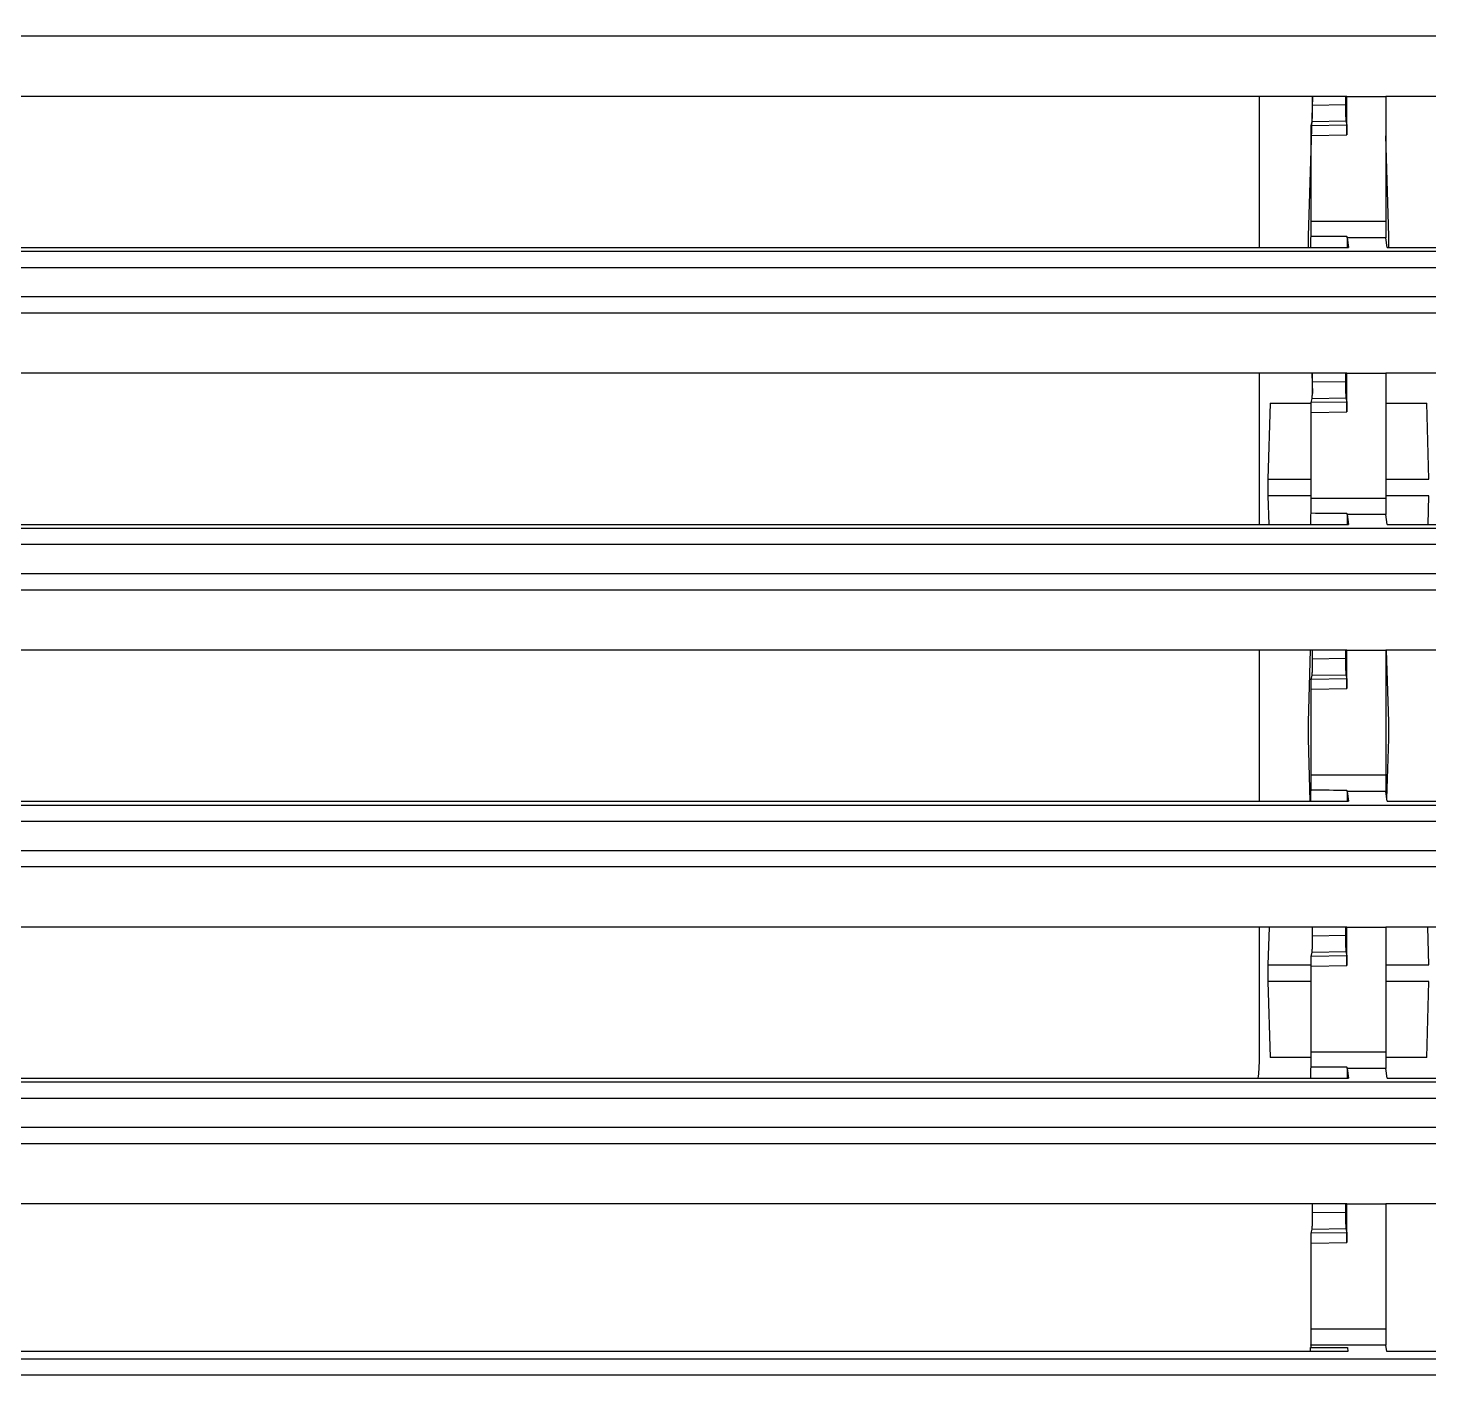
# Model space of a CAD drawing. Header units: millimetres. Extents: x -56261 to 196039, y 9480 to 100001.
# Drawn here: x 33400.72 to 33430.27, y 95736.89 to 95765.54 of the extents above; entities that cross this region are included whole.
import ezdxf

# ---------------------------------------------------------------- set-up
doc = ezdxf.new("R2010")
doc.units = ezdxf.units.MM
doc.set_wipeout_variables(frame=1)
doc.layers.add('SS-AIRCON', color=5, linetype='Continuous')
doc.layers.add('SS-TEXT', color=7, linetype='Continuous')

# ---------------------------------------------------------------- blocks, each defined once
blk = doc.blocks.new('I48T')
at = {"layer": 'SS-AIRCON', "color": 0, "linetype": 'Continuous'}
for p, q in [((599.9006, -0.68208), (-599.9007, -0.68208)), ((578.5326, -1.18017), (-578.5326, -1.18017)), ((296.1156, -1.40267), (379.5155, -1.40267)), ((379.5155, -1.40267), (379.5429, -1.59899)), ((379.5429, -1.59899), (381.857, -1.59899)), ((380.7336, -1.53206), (380.7156, -1.40267)), ((380.7156, -1.40267), (464.1155, -1.40267)), ((381.8661, -1.53379), (380.7336, -1.53206)), ((381.857, -1.59899), (381.8661, -1.53379)), ((379.5485, -2.0976), (381.8515, -2.0976)), ((379.5485, -5.96102), (379.5485, -2.0976)), ((381.8515, -2.0976), (381.8515, -4.7562)), ((381.8515, -4.7562), (380.7486, -4.77548)), ((380.7486, -4.77548), (380.7486, -5.96102)), ((380.752, -5.07505), (381.848, -5.0559)), ((380.782, -5.20296), (380.752, -5.07505)), ((381.8178, -5.1858), (380.782, -5.20296)), ((381.848, -5.0559), (381.8178, -5.1858)), ((296.1486, -5.96102), (379.5485, -5.96102)), ((380.7486, -5.96102), (379.5485, -5.96102)), ((380.7486, -5.96102), (464.1485, -5.96102)), ((380.7878, -5.7021), (381.812, -5.68513)), ((380.7878, -5.96102), (380.7878, -5.7021)), ((381.812, -5.68513), (381.812, -5.96102)), ((580.0736, -7.82954), (-580.0737, -7.82954)), ((-599.9007, -8.31793), (599.9006, -8.31793)), ((599.9006, -9.23208), (-599.9007, -9.23208)), ((578.5326, -9.73017), (-578.5326, -9.73017)), ((379.5008, -9.84772), (296.1009, -9.84772)), ((379.5008, -9.84772), (379.5429, -10.14899)), ((464.1008, -9.84772), (380.7009, -9.84772)), ((380.743, -10.14899), (380.7009, -9.84772)), ((379.5429, -10.14899), (380.743, -10.14899)), ((383.45, -10.3722), (383.45, -14.51102)), ((378.2837, -10.4882), (378.213, -12.82646)), ((378.2837, -10.4882), (379.5483, -10.4882)), ((379.5485, -10.6476), (381.8515, -10.6476)), ((379.5485, -14.51102), (379.5485, -10.6476)), ((381.8515, -10.6476), (381.8515, -13.3062)), ((381.8516, -10.4882), (383.1162, -10.4882)), ((383.1869, -12.82646), (383.1162, -10.4882)), ((378.213, -12.82646), (379.5485, -12.82646)), ((381.8515, -12.82646), (383.1869, -12.82646)), ((378.213, -13.34608), (378.2483, -14.51102)), ((379.5485, -13.34608), (378.213, -13.34608)), ((381.8515, -13.3062), (380.7486, -13.32548)), ((380.7486, -13.32548), (380.7486, -14.51102)), ((383.1869, -13.34608), (381.8514, -13.34608)), ((383.1517, -14.51102), (383.1869, -13.34608)), ((380.752, -13.62505), (381.848, -13.6059)), ((380.782, -13.75296), (380.752, -13.62505)), ((381.8178, -13.7358), (380.782, -13.75296)), ((381.848, -13.6059), (381.8178, -13.7358)), ((380.7878, -14.2521), (381.812, -14.23513)), ((380.7878, -14.51102), (380.7878, -14.2521)), ((381.812, -14.23513), (381.812, -14.51102)), ((296.1486, -14.51102), (379.5485, -14.51102)), ((380.7486, -14.51102), (379.5485, -14.51102)), ((380.7486, -14.51102), (464.1485, -14.51102)), ((580.0736, -16.37954), (-580.0737, -16.37954)), ((-599.9007, -16.86793), (599.9006, -16.86793)), ((599.9006, -17.78208), (-599.9007, -17.78208)), ((578.5326, -18.28017), (-578.5326, -18.28017)), ((379.5008, -18.39772), (296.1009, -18.39772)), ((379.5109, -18.46981), (379.4548, -20.32427)), ((379.5008, -18.39772), (379.5429, -18.69899)), ((464.1008, -18.39772), (380.7009, -18.39772)), ((380.743, -18.69899), (380.7009, -18.39772)), ((381.9452, -20.32427), (381.8869, -18.39772)), ((383.45, -18.39772), (383.45, -23.06102)), ((379.5429, -18.69899), (380.743, -18.69899)), ((379.5485, -23.06102), (379.5485, -19.1976)), ((379.5485, -19.1976), (381.8515, -19.1976)), ((381.8515, -19.1976), (381.8515, -21.8562)), ((379.4548, -20.84763), (379.5218, -23.06102)), ((381.8782, -23.06102), (381.9451, -20.84763)), ((381.8515, -21.8562), (380.7486, -21.87548)), ((380.7486, -21.87548), (380.7486, -23.06102)), ((380.752, -22.17505), (381.848, -22.1559)), ((380.782, -22.30296), (380.752, -22.17505)), ((381.8178, -22.2858), (380.782, -22.30296)), ((381.848, -22.1559), (381.8178, -22.2858)), ((380.7878, -22.8021), (381.812, -22.78513)), ((380.7878, -23.06102), (380.7878, -22.8021)), ((381.812, -22.78513), (381.812, -23.06102)), ((296.1486, -23.06102), (379.5485, -23.06102)), ((380.7486, -23.06102), (379.5485, -23.06102)), ((380.7486, -23.06102), (464.1485, -23.06102)), ((580.0736, -24.92954), (-580.0737, -24.92954)), ((-599.9007, -25.41793), (599.9006, -25.41793)), ((599.9006, -26.33208), (-599.9007, -26.33208)), ((578.5326, -26.83017), (-578.5326, -26.83017)), ((379.5008, -26.94772), (296.1009, -26.94772)), ((378.2396, -26.94772), (378.213, -27.82646)), ((379.5008, -26.94772), (379.5429, -27.24899)), ((379.5429, -27.24899), (380.743, -27.24899)), ((464.1008, -26.94772), (380.7009, -26.94772)), ((380.743, -27.24899), (380.7009, -26.94772)), ((383.1869, -27.82646), (383.1603, -26.94772)), ((383.45, -26.94772), (383.45, -31.61102)), ((378.213, -27.82646), (379.5485, -27.82646)), ((379.5485, -31.61102), (379.5485, -27.7476)), ((379.5485, -27.7476), (381.8515, -27.7476)), ((381.8515, -27.7476), (381.8515, -30.4062)), ((381.8515, -27.82646), (383.1869, -27.82646)), ((378.213, -28.34608), (378.2837, -30.68435)), ((379.5485, -28.34608), (378.213, -28.34608)), ((383.1869, -28.34608), (381.8515, -28.34608)), ((383.1162, -30.68435), (383.1869, -28.34608)), ((379.5485, -30.68435), (378.2837, -30.68435)), ((381.8515, -30.4062), (380.7486, -30.42548)), ((380.7486, -30.42548), (380.7486, -31.61102)), ((380.752, -30.72505), (381.848, -30.7059)), ((381.848, -30.7059), (381.8178, -30.8358)), ((383.1162, -30.68435), (381.8492, -30.68435)), ((380.782, -30.85296), (380.752, -30.72505)), ((381.8178, -30.8358), (380.782, -30.85296)), ((381.8328, -31.61102), (381.814, -30.98875)), ((380.7878, -31.3521), (381.812, -31.33513)), ((380.7878, -31.61102), (380.7878, -31.3521)), ((381.812, -31.33513), (381.812, -31.61102)), ((296.1486, -31.61102), (379.5485, -31.61102)), ((380.7486, -31.61102), (379.5485, -31.61102)), ((380.7486, -31.61102), (464.1485, -31.61102)), ((580.0736, -33.47954), (-580.0737, -33.47954)), ((-599.9007, -33.96793), (599.9006, -33.96793)), ((599.9006, -34.88208), (-599.9007, -34.88208)), ((578.5326, -35.38017), (-578.5326, -35.38017)), ((379.5008, -35.49772), (296.1009, -35.49772)), ((379.4548, -35.84763), (379.5485, -38.94441)), ((379.5008, -35.49772), (379.5429, -35.79899)), ((379.5429, -35.79899), (380.743, -35.79899)), ((464.1008, -35.49772), (380.7009, -35.49772)), ((380.743, -35.79899), (380.7009, -35.49772)), ((381.8147, -40.16102), (381.9451, -35.84763)), ((383.45, -35.49772), (383.45, -40.16102)), ((379.5485, -40.16102), (379.5485, -36.2976)), ((379.5485, -36.2976), (381.8515, -36.2976)), ((381.8515, -36.2976), (381.8515, -38.9562)), ((381.8515, -38.9562), (380.7486, -38.97548)), ((380.7486, -38.97548), (380.7486, -40.16102)), ((380.752, -39.27505), (381.848, -39.2559)), ((380.782, -39.40296), (380.752, -39.27505)), ((381.848, -39.2559), (381.8178, -39.3858)), ((381.8178, -39.3858), (380.782, -39.40296)), ((296.1486, -40.16102), (379.5485, -40.16102)), ((380.7486, -40.16102), (379.5485, -40.16102)), ((380.7486, -40.16102), (464.1485, -40.16102)), ((380.7878, -39.9021), (381.812, -39.88513)), ((380.7878, -40.16102), (380.7878, -39.9021)), ((381.812, -39.88513), (381.812, -40.16102)), ((580.0736, -42.02954), (-580.0737, -42.02954))]:
    blk.add_line(p, q, dxfattribs=at)
for points in [[(379.5485, -2.09754), (379.5485, -2.07731, 0.00015258), (379.5485, -2.0567, 0.00014297), (379.5485, -2.03569, 0.00014163), (379.5485, -2.01434, 0.00015068), (379.5485, -1.99271, 0.00015666), (379.5484, -1.97086, 0.00016259), (379.5484, -1.94886, 0.00016868), (379.5483, -1.92678, 0.00017768), (379.5482, -1.9047, 0.00018652), (379.5481, -1.88271, 0.00019784), (379.5479, -1.8609, 0.00020973), (379.5478, -1.83935, 0.00022467), (379.5476, -1.81818, 0.00024142), (379.5475, -1.79746, 0.00026228), (379.5473, -1.77733, 0.00028526), (379.5471, -1.75785, 0.00031203), (379.5468, -1.73916, 0.00034891), (379.5466, -1.7213, 0.00039862), (379.5463, -1.70442, 0.00044155), (379.5461, -1.68857, 0.00047296), (379.5458, -1.67387, 0.00060025), (379.5455, -1.66028, 0.00085293), (379.5451, -1.64787, 0.0008257), (379.5448, -1.63695, 0.00037002), (379.5445, -1.62772, 0.00148987), (379.5442, -1.61892, 0.00439296), (379.5436, -1.60933, 0.0042883), (379.5428, -1.59916, 0.0034829)], [(381.857, -1.59916), (381.8566, -1.60208, 0.01347302), (381.8563, -1.60633, 0.00632402), (381.856, -1.61195, 0.00363904), (381.8556, -1.61892, 0.00246555), (381.8553, -1.62727, 0.00174716), (381.855, -1.63695, 0.00131608), (381.8547, -1.64798, 0.00102062), (381.8544, -1.66028, 0.00082747), (381.8541, -1.67384, 0.00068098), (381.8538, -1.68856, 0.00057599), (381.8535, -1.70442, 0.00049277), (381.8533, -1.7213, 0.00042982), (381.853, -1.73915, 0.00037882), (381.8528, -1.75785, 0.00033852), (381.8526, -1.77733, 0.00030449), (381.8524, -1.79746, 0.00027563), (381.8522, -1.81816, 0.0002544), (381.852, -1.83935, 0.00023781), (381.8519, -1.86094, 0.00021687), (381.8518, -1.88271, 0.00019265), (381.8516, -1.90454, 0.00019565), (381.8515, -1.92678, 0.00021189), (381.8515, -1.9495, 0.00016156), (381.8514, -1.97086, 0.00007212), (381.8513, -1.99017, 0.0001991), (381.8513, -2.01434, 0.00031747), (381.8513, -2.05061, 0.00016113), (381.8513, -2.09754, 0.00008949)], [(381.8689, -1.40267), (381.8688, -1.41024, -0.00013359), (381.8687, -1.41765, -0.00013932), (381.8687, -1.4249, -0.00014586), (381.8686, -1.43198, -0.00015373), (381.8685, -1.43887, -0.00016266), (381.8684, -1.44556, -0.0001719), (381.8684, -1.45205, -0.00018277), (381.8683, -1.45833, -0.00019453), (381.8682, -1.46439, -0.00020847), (381.8681, -1.47021, -0.00022339), (381.868, -1.4758, -0.00024131), (381.8679, -1.48116, -0.00026057), (381.8678, -1.48626, -0.00028438), (381.8677, -1.49111, -0.00031061), (381.8677, -1.4957, -0.00034198), (381.8676, -1.50004, -0.00037516), (381.8675, -1.50412, -0.00042231), (381.8674, -1.50794, -0.00048119), (381.8673, -1.51149, -0.00053472), (381.8672, -1.51478, -0.00057044), (381.8671, -1.5178, -0.0007169), (381.867, -1.52058, -0.00099857), (381.8669, -1.52312, -0.00095348), (381.8668, -1.52535, -0.00042953), (381.8667, -1.52724, -0.00165206), (381.8666, -1.52911, -0.00443239), (381.8664, -1.5313, -0.0037507), (381.8662, -1.53375, -0.00276129)], [(380.7521, -5.07504), (380.752, -5.074, -0.02772687), (380.7518, -5.07227, -0.00989861), (380.7516, -5.06983, -0.0050806), (380.7514, -5.06669, -0.00327374), (380.7513, -5.06277, -0.00221645), (380.7511, -5.05811, -0.00161858), (380.7509, -5.05265, -0.00122121), (380.7507, -5.04643, -0.00097401), (380.7505, -5.03942, -0.00078669), (380.7504, -5.03165, -0.00065825), (380.7502, -5.02311, -0.00055513), (380.7501, -5.01384, -0.00048066), (380.7499, -5.00386, -0.00041886), (380.7497, -4.99322, -0.0003725), (380.7496, -4.98193, -0.00033184), (380.7495, -4.97008, -0.00029927), (380.7494, -4.95768, -0.0002744), (380.7492, -4.94481, -0.00025642), (380.7491, -4.93149, -0.00023188), (380.749, -4.91787, -0.00020499), (380.7489, -4.90404, -0.00020887), (380.7489, -4.88976, -0.00022807), (380.7488, -4.87498, -0.00017076), (380.7487, -4.86098, -0.00007177), (380.7487, -4.84824, -0.00021488), (380.7486, -4.83204, -0.00034389), (380.7486, -4.80742, -0.00017108), (380.7486, -4.77537, -0.0000931)], [(381.8179, -5.18595), (381.8176, -5.18797, 0.02469694), (381.8173, -5.19137, 0.0086276), (381.817, -5.1962, 0.00431874), (381.8167, -5.20243, 0.00271131), (381.8164, -5.21011, 0.00181921), (381.8161, -5.2192, 0.00132024), (381.8158, -5.22972, 0.00099431), (381.8156, -5.24159, 0.00078924), (381.8153, -5.25481, 0.00063782), (381.815, -5.26928, 0.00053206), (381.8147, -5.28498, 0.0004496), (381.8145, -5.30179, 0.0003884), (381.8143, -5.31965, 0.0003393), (381.814, -5.33844, 0.00030107), (381.8138, -5.35809, 0.00026904), (381.8136, -5.37846, 0.00024227), (381.8134, -5.39947, 0.00022251), (381.8132, -5.42101, 0.00020714), (381.8131, -5.44301, 0.00018823), (381.8129, -5.46522, 0.00016676), (381.8128, -5.48752, 0.00016882), (381.8127, -5.51027, 0.00018223), (381.8126, -5.53351, 0.0001388), (381.8125, -5.55538, 0.00006221), (381.8124, -5.57516, 0.00017039), (381.8123, -5.5999, 0.00027102), (381.8123, -5.63702, 0.00013763), (381.8122, -5.68504, 0.0000765)], [(379.5485, -10.64753), (379.5485, -10.6273, 0.00015258), (379.5485, -10.60669, 0.00014297), (379.5485, -10.58568, 0.00014164), (379.5485, -10.56433, 0.00015068), (379.5485, -10.5427, 0.00015666), (379.5484, -10.52086, 0.00016259), (379.5484, -10.49885, 0.00016868), (379.5483, -10.47678, 0.00017768), (379.5482, -10.4547, 0.00018652), (379.5481, -10.43271, 0.00019784), (379.5479, -10.41089, 0.00020973), (379.5478, -10.38934, 0.00022467), (379.5476, -10.36817, 0.00024142), (379.5475, -10.34746, 0.00026228), (379.5473, -10.32732, 0.00028525), (379.5471, -10.30784, 0.00031202), (379.5468, -10.28915, 0.0003489), (379.5466, -10.2713, 0.00039861), (379.5463, -10.25442, 0.00044154), (379.5461, -10.23856, 0.00047295), (379.5458, -10.22387, 0.00060022), (379.5455, -10.21028, 0.00085289), (379.5451, -10.19787, 0.00082565), (379.5448, -10.18695, 0.00036999), (379.5445, -10.17771, 0.00148975), (379.5442, -10.16891, 0.00439245), (379.5436, -10.15932, 0.00428756), (379.5428, -10.14915, 0.00348214)], [(381.8559, -10.18825), (381.8556, -10.19708, 0.0009847), (381.8553, -10.20669, 0.00083262), (381.855, -10.21711, 0.00070693), (381.8547, -10.22829, 0.00061574), (381.8544, -10.24022, 0.0005397), (381.8542, -10.25284, 0.00047898), (381.8539, -10.26613, 0.00042777), (381.8537, -10.28002, 0.00038663), (381.8534, -10.29451, 0.00035135), (381.8532, -10.30951, 0.00032177), (381.853, -10.32501, 0.00029632), (381.8528, -10.34092, 0.00027437), (381.8526, -10.35722, 0.00025578), (381.8524, -10.37385, 0.00023943), (381.8523, -10.39076, 0.00022492), (381.8521, -10.40789, 0.00021109), (381.852, -10.4252, 0.00020162), (381.8519, -10.44265, 0.00019424), (381.8518, -10.46022, 0.00018171), (381.8517, -10.47775, 0.00016464), (381.8516, -10.49519, 0.0001713), (381.8515, -10.51285, 0.00019035), (381.8514, -10.5308, 0.00014622), (381.8514, -10.54763, 0.00006297), (381.8513, -10.5628, 0.00018601), (381.8513, -10.58181, 0.00030292), (381.8513, -10.61044, 0.00015324), (381.8513, -10.64753, 0.00008457)], [(383.1868, -13.34598), (383.187, -13.34058, 0.00064832), (383.1871, -13.33475, 0.00054309), (383.1873, -13.32848, 0.00048114), (383.1875, -13.32177, 0.00045664), (383.1876, -13.3146, 0.00042309), (383.1878, -13.30697, 0.00039384), (383.1879, -13.29887, 0.00036555), (383.1881, -13.29032, 0.00034561), (383.1882, -13.28129, 0.00032437), (383.1884, -13.2718, 0.00030854), (383.1885, -13.26186, 0.00029189), (383.1886, -13.25148, 0.00027976), (383.1888, -13.24066, 0.00026681), (383.1889, -13.22943, 0.00025742), (383.189, -13.2178, 0.00024738), (383.1891, -13.2058, 0.00024021), (383.1892, -13.19345, 0.00023257), (383.1892, -13.18079, 0.00022721), (383.1893, -13.16783, 0.00022159), (383.1894, -13.15464, 0.00021778), (383.1894, -13.14122, 0.00021393), (383.1895, -13.12764, 0.00021147), (383.1895, -13.11392, 0.00020922), (383.1895, -13.10012, 0.00020802), (383.1895, -13.08627, 0.00020727), (383.1895, -13.07242, 0.00020727), (383.1895, -13.05862, 0.00020803), (383.1895, -13.0449, 0.00020924), (383.1894, -13.03132, 0.0002115), (383.1894, -13.01791, 0.00021398), (383.1893, -13.00471, 0.00021782), (383.1892, -12.99176, 0.00022156), (383.1892, -12.9791, 0.00022729), (383.1891, -12.96675, 0.00023295), (383.189, -12.95476, 0.00024022), (383.1889, -12.94313, 0.00024631), (383.1888, -12.93191, 0.00025782), (383.1886, -12.92108, 0.00027136), (383.1885, -12.91069, 0.00027879), (383.1884, -12.90076, 0.00027552), (383.1882, -12.89133, 0.00031313), (383.1881, -12.88226, 0.00038363), (383.1879, -12.87353, 0.00032933), (383.1878, -12.86561, 0.00015374), (383.1876, -12.85868, 0.00047183), (383.1875, -12.85082, 0.00092162), (383.1872, -12.84, 0.00055999), (383.1868, -12.82662, 0.00034012)], [(380.7521, -13.62503), (380.752, -13.62399, -0.02775047), (380.7518, -13.62226, -0.00990362), (380.7516, -13.61982, -0.0050824), (380.7514, -13.61668, -0.00327462), (380.7513, -13.61277, -0.00221692), (380.7511, -13.6081, -0.00161886), (380.7509, -13.60265, -0.00122138), (380.7507, -13.59643, -0.00097413), (380.7505, -13.58941, -0.00078677), (380.7504, -13.58164, -0.0006583), (380.7502, -13.5731, -0.00055517), (380.7501, -13.56384, -0.00048069), (380.7499, -13.55385, -0.00041888), (380.7497, -13.54321, -0.00037252), (380.7496, -13.53193, -0.00033186), (380.7495, -13.52007, -0.00029928), (380.7494, -13.50768, -0.00027441), (380.7492, -13.4948, -0.00025643), (380.7491, -13.48148, -0.00023188), (380.749, -13.46787, -0.000205), (380.7489, -13.45403, -0.00020887), (380.7489, -13.43975, -0.00022807), (380.7488, -13.42498, -0.00017076), (380.7487, -13.41098, -0.00007176), (380.7487, -13.39823, -0.00021488), (380.7486, -13.38203, -0.00034389), (380.7486, -13.35741, -0.00017108), (380.7486, -13.32536, -0.0000931)], [(381.8179, -13.73594), (381.8176, -13.73796, 0.0246847), (381.8173, -13.74137, 0.00862512), (381.817, -13.7462, 0.00431789), (381.8167, -13.75242, 0.0027109), (381.8164, -13.76011, 0.001819), (381.8161, -13.76919, 0.00132012), (381.8158, -13.77971, 0.00099424), (381.8156, -13.79158, 0.00078918), (381.8153, -13.80481, 0.00063779), (381.815, -13.81928, 0.00053204), (381.8147, -13.83498, 0.00044958), (381.8145, -13.85178, 0.00038838), (381.8143, -13.86964, 0.00033929), (381.814, -13.88843, 0.00030107), (381.8138, -13.90809, 0.00026904), (381.8136, -13.92846, 0.00024227), (381.8134, -13.94946, 0.00022251), (381.8132, -13.971, 0.00020714), (381.8131, -13.993, 0.00018822), (381.8129, -14.01522, 0.00016676), (381.8128, -14.03752, 0.00016882), (381.8127, -14.06026, 0.00018223), (381.8126, -14.08351, 0.0001388), (381.8125, -14.10537, 0.00006221), (381.8124, -14.12515, 0.0001704), (381.8123, -14.14989, 0.00027102), (381.8123, -14.18701, 0.00013763), (381.8122, -14.23503, 0.0000765)], [(379.5485, -19.19752), (379.5485, -19.17729, 0.00015259), (379.5485, -19.15668, 0.00014297), (379.5485, -19.13567, 0.00014164), (379.5485, -19.11432, 0.00015068), (379.5485, -19.09269, 0.00015666), (379.5484, -19.07085, 0.00016259), (379.5484, -19.04885, 0.00016868), (379.5483, -19.02677, 0.00017769), (379.5482, -19.00469, 0.00018652), (379.5481, -18.9827, 0.00019784), (379.5479, -18.96089, 0.00020973), (379.5478, -18.93934, 0.00022467), (379.5476, -18.91816, 0.00024142), (379.5475, -18.89745, 0.00026228), (379.5473, -18.87732, 0.00028525), (379.5471, -18.85784, 0.00031202), (379.5468, -18.83915, 0.0003489), (379.5466, -18.82129, 0.0003986), (379.5463, -18.80441, 0.00044152), (379.5461, -18.78856, 0.00047293), (379.5458, -18.77386, 0.0006002), (379.5455, -18.76027, 0.00085284), (379.5451, -18.74786, 0.0008256), (379.5448, -18.73694, 0.00036997), (379.5445, -18.72771, 0.00148963), (379.5442, -18.7189, 0.00439195), (379.5436, -18.70932, 0.00428682), (379.5428, -18.69914, 0.00348137)], [(381.8559, -18.73825), (381.8556, -18.74707, 0.00098455), (381.8553, -18.75668, 0.00083251), (381.855, -18.7671, 0.00070685), (381.8547, -18.77828, 0.00061567), (381.8544, -18.79021, 0.00053965), (381.8542, -18.80283, 0.00047895), (381.8539, -18.81612, 0.00042774), (381.8537, -18.83002, 0.00038661), (381.8534, -18.8445, 0.00035133), (381.8532, -18.85951, 0.00032175), (381.853, -18.875, 0.00029631), (381.8528, -18.89091, 0.00027436), (381.8526, -18.90722, 0.00025577), (381.8524, -18.92384, 0.00023942), (381.8523, -18.94075, 0.00022491), (381.8521, -18.95789, 0.00021108), (381.852, -18.97519, 0.00020162), (381.8519, -18.99265, 0.00019424), (381.8518, -19.01021, 0.00018171), (381.8517, -19.02775, 0.00016464), (381.8516, -19.04519, 0.0001713), (381.8515, -19.06284, 0.00019035), (381.8514, -19.0808, 0.00014623), (381.8514, -19.09762, 0.00006297), (381.8513, -19.11279, 0.00018601), (381.8513, -19.13181, 0.00030292), (381.8513, -19.16043, 0.00015324), (381.8513, -19.19752, 0.00008457)], [(379.4546, -20.32617), (379.4545, -20.33158, 0.00056517), (379.4544, -20.33742, 0.00047359), (379.4542, -20.34371, 0.00041969), (379.4541, -20.35043, 0.00039841), (379.4539, -20.35761, 0.00036923), (379.4538, -20.36525, 0.00034379), (379.4537, -20.37336, 0.00031916), (379.4535, -20.38193, 0.00030181), (379.4534, -20.39097, 0.00028332), (379.4533, -20.40046, 0.00026954), (379.4532, -20.41042, 0.00025503), (379.4531, -20.42081, 0.00024448), (379.4529, -20.43164, 0.0002332), (379.4528, -20.44288, 0.00022502), (379.4528, -20.45452, 0.00021628), (379.4527, -20.46652, 0.00021004), (379.4526, -20.47888, 0.00020339), (379.4525, -20.49155, 0.00019873), (379.4524, -20.50451, 0.00019384), (379.4524, -20.51771, 0.00019053), (379.4524, -20.53112, 0.00018719), (379.4523, -20.54471, 0.00018506), (379.4523, -20.55843, 0.00018311), (379.4523, -20.57223, 0.00018208), (379.4523, -20.58608, 0.00018145), (379.4523, -20.59993, 0.00018146), (379.4523, -20.61374, 0.00018211), (379.4523, -20.62745, 0.00018315), (379.4524, -20.64104, 0.00018512), (379.4524, -20.65445, 0.00018727), (379.4524, -20.66765, 0.00019061), (379.4525, -20.68061, 0.00019387), (379.4526, -20.69327, 0.00019886), (379.4527, -20.70563, 0.00020379), (379.4528, -20.71763, 0.00021013), (379.4528, -20.72926, 0.00021544), (379.4529, -20.74049, 0.00022548), (379.4531, -20.75132, 0.00023729), (379.4532, -20.76172, 0.00024376), (379.4533, -20.77166, 0.00024088), (379.4534, -20.7811, 0.00027373), (379.4535, -20.79018, 0.00033531), (379.4537, -20.79892, 0.0002878), (379.4538, -20.80685, 0.00013434), (379.4539, -20.81378, 0.00041226), (379.4541, -20.82165, 0.00080503), (379.4543, -20.83248, 0.000489), (379.4546, -20.84588, 0.00029696)], [(381.9451, -20.84588), (381.9453, -20.84048, 0.00060735), (381.9454, -20.83464, 0.00050884), (381.9456, -20.82837, 0.00045085), (381.9457, -20.82165, 0.00042794), (381.9459, -20.81448, 0.00039654), (381.946, -20.80685, 0.00036916), (381.9462, -20.79874, 0.00034267), (381.9463, -20.79018, 0.00032402), (381.9464, -20.78114, 0.00030413), (381.9466, -20.77166, 0.00028931), (381.9467, -20.76171, 0.00027371), (381.9468, -20.75132, 0.00026236), (381.9469, -20.7405, 0.00025023), (381.9471, -20.72926, 0.00024144), (381.9472, -20.71763, 0.00023204), (381.9472, -20.70563, 0.00022532), (381.9473, -20.69327, 0.00021817), (381.9474, -20.68061, 0.00021316), (381.9475, -20.66765, 0.0002079), (381.9475, -20.65445, 0.00020433), (381.9476, -20.64104, 0.00020073), (381.9476, -20.62745, 0.00019844), (381.9476, -20.61374, 0.00019634), (381.9477, -20.59993, 0.00019522), (381.9477, -20.58608, 0.00019453), (381.9477, -20.57223, 0.00019452), (381.9476, -20.55843, 0.00019519), (381.9476, -20.54471, 0.00019629), (381.9476, -20.53112, 0.00019839), (381.9475, -20.51771, 0.00020068), (381.9475, -20.50451, 0.00020424), (381.9474, -20.49155, 0.00020772), (381.9473, -20.47888, 0.00021305), (381.9472, -20.46652, 0.00021832), (381.9472, -20.45452, 0.00022509), (381.9471, -20.44288, 0.00023076), (381.9469, -20.43164, 0.00024149), (381.9468, -20.42081, 0.00025412), (381.9467, -20.41041, 0.00026103), (381.9466, -20.40046, 0.00025792), (381.9464, -20.39101, 0.00029306), (381.9463, -20.38193, 0.00035894), (381.9462, -20.37318, 0.00030805), (381.946, -20.36525, 0.00014378), (381.9459, -20.35831, 0.00044119), (381.9457, -20.35043, 0.00086128), (381.9455, -20.33959, 0.00052302), (381.9451, -20.32617, 0.00031757)], [(380.7521, -22.17502), (380.752, -22.17398, -0.0277741), (380.7518, -22.17225, -0.00990864), (380.7516, -22.16982, -0.0050842), (380.7514, -22.16667, -0.0032755), (380.7513, -22.16276, -0.00221739), (380.7511, -22.1581, -0.00161914), (380.7509, -22.15264, -0.00122156), (380.7507, -22.14642, -0.00097424), (380.7505, -22.13941, -0.00078685), (380.7504, -22.13164, -0.00065836), (380.7502, -22.12309, -0.00055521), (380.7501, -22.11383, -0.00048072), (380.7499, -22.10385, -0.0004189), (380.7497, -22.09321, -0.00037254), (380.7496, -22.08192, -0.00033187), (380.7495, -22.07007, -0.00029928), (380.7494, -22.05767, -0.00027441), (380.7492, -22.0448, -0.00025643), (380.7491, -22.03148, -0.00023188), (380.749, -22.01786, -0.000205), (380.7489, -22.00403, -0.00020888), (380.7489, -21.98975, -0.00022807), (380.7488, -21.97497, -0.00017076), (380.7487, -21.96097, -0.00007176), (380.7487, -21.94823, -0.00021488), (380.7486, -21.93202, -0.00034388), (380.7486, -21.9074, -0.00017108), (380.7486, -21.87535, -0.00009309)], [(381.8179, -22.28593), (381.8176, -22.28796, 0.02467247), (381.8173, -22.29136, 0.00862265), (381.817, -22.29619, 0.00431704), (381.8167, -22.30241, 0.0027105), (381.8164, -22.3101, 0.00181878), (381.8161, -22.31919, 0.00132), (381.8158, -22.32971, 0.00099416), (381.8156, -22.34157, 0.00078913), (381.8153, -22.3548, 0.00063775), (381.815, -22.36927, 0.00053201), (381.8147, -22.38497, 0.00044956), (381.8145, -22.40177, 0.00038837), (381.8143, -22.41964, 0.00033928), (381.814, -22.43843, 0.00030106), (381.8138, -22.45808, 0.00026903), (381.8136, -22.47845, 0.00024227), (381.8134, -22.49946, 0.00022251), (381.8132, -22.521, 0.00020714), (381.8131, -22.543, 0.00018822), (381.8129, -22.56521, 0.00016676), (381.8128, -22.58751, 0.00016882), (381.8127, -22.61025, 0.00018223), (381.8126, -22.6335, 0.0001388), (381.8125, -22.65537, 0.00006221), (381.8124, -22.67514, 0.0001704), (381.8123, -22.69988, 0.00027103), (381.8123, -22.737, 0.00013763), (381.8122, -22.78502, 0.00007651)], [(379.5485, -27.74752), (379.5485, -27.72729, 0.00015259), (379.5485, -27.70668, 0.00014297), (379.5485, -27.68566, 0.00014164), (379.5485, -27.66432, 0.00015069), (379.5485, -27.64268, 0.00015667), (379.5484, -27.62084, 0.00016259), (379.5484, -27.59884, 0.00016869), (379.5483, -27.57676, 0.00017769), (379.5482, -27.55469, 0.00018652), (379.5481, -27.53269, 0.00019784), (379.5479, -27.51088, 0.00020973), (379.5478, -27.48933, 0.00022467), (379.5476, -27.46816, 0.00024142), (379.5475, -27.44745, 0.00026227), (379.5473, -27.42731, 0.00028524), (379.5471, -27.40783, 0.00031201), (379.5468, -27.38914, 0.00034889), (379.5466, -27.37129, 0.00039859), (379.5463, -27.3544, 0.00044151), (379.5461, -27.33855, 0.00047291), (379.5458, -27.32386, 0.00060017), (379.5455, -27.31026, 0.0008528), (379.5451, -27.29786, 0.00082555), (379.5448, -27.28693, 0.00036994), (379.5445, -27.2777, 0.00148952), (379.5442, -27.2689, 0.00439144), (379.5436, -27.25931, 0.00428608), (379.5428, -27.24913, 0.00348061)], [(381.8559, -27.28824), (381.8556, -27.29706, 0.0009844), (381.8553, -27.30667, 0.00083239), (381.855, -27.3171, 0.00070677), (381.8547, -27.32828, 0.00061561), (381.8544, -27.34021, 0.0005396), (381.8542, -27.35282, 0.00047891), (381.8539, -27.36612, 0.00042771), (381.8537, -27.38001, 0.00038658), (381.8534, -27.3945, 0.00035131), (381.8532, -27.4095, 0.00032174), (381.853, -27.425, 0.0002963), (381.8528, -27.44091, 0.00027435), (381.8526, -27.45721, 0.00025577), (381.8524, -27.47384, 0.00023942), (381.8523, -27.49075, 0.00022491), (381.8521, -27.50788, 0.00021108), (381.852, -27.52519, 0.00020162), (381.8519, -27.54264, 0.00019423), (381.8518, -27.56021, 0.00018171), (381.8517, -27.57774, 0.00016464), (381.8516, -27.59518, 0.0001713), (381.8515, -27.61284, 0.00019035), (381.8514, -27.63079, 0.00014623), (381.8514, -27.64761, 0.00006298), (381.8513, -27.66278, 0.00018601), (381.8513, -27.6818, 0.00030293), (381.8513, -27.71042, 0.00015325), (381.8513, -27.74752, 0.00008457)], [(383.1868, -28.34614), (383.187, -28.34073, 0.00064594), (383.1871, -28.3349, 0.00054126), (383.1873, -28.32861, 0.00047964), (383.1875, -28.3219, 0.00045531), (383.1876, -28.31471, 0.00042195), (383.1878, -28.30708, 0.00039286), (383.1879, -28.29897, 0.00036471), (383.1881, -28.29041, 0.00034488), (383.1882, -28.28137, 0.00032373), (383.1884, -28.27188, 0.00030799), (383.1885, -28.26192, 0.0002914), (383.1886, -28.25153, 0.00027933), (383.1888, -28.2407, 0.00026644), (383.1889, -28.22947, 0.00025709), (383.189, -28.21783, 0.0002471), (383.1891, -28.20583, 0.00023996), (383.1892, -28.19347, 0.00023236), (383.1892, -28.1808, 0.00022703), (383.1893, -28.16785, 0.00022144), (383.1894, -28.15465, 0.00021765), (383.1894, -28.14123, 0.00021383), (383.1895, -28.12764, 0.0002114), (383.1895, -28.11392, 0.00020917), (383.1895, -28.10012, 0.00020798), (383.1895, -28.08627, 0.00020726), (383.1895, -28.07242, 0.00020726), (383.1895, -28.05862, 0.00020799), (383.1895, -28.0449, 0.00020917), (383.1894, -28.03132, 0.00021141), (383.1894, -28.0179, 0.00021387), (383.1893, -28.0047, 0.00021767), (383.1892, -27.99174, 0.00022139), (383.1892, -27.97908, 0.00022708), (383.1891, -27.96672, 0.0002327), (383.189, -27.95472, 0.00023993), (383.1889, -27.94308, 0.00024599), (383.1888, -27.93185, 0.00025744), (383.1886, -27.92102, 0.00027092), (383.1885, -27.91062, 0.0002783), (383.1884, -27.90068, 0.000275), (383.1882, -27.89124, 0.00031248), (383.1881, -27.88215, 0.00038276), (383.1879, -27.87341, 0.00032851), (383.1878, -27.86548, 0.00015333), (383.1876, -27.85855, 0.00047054), (383.1875, -27.85067, 0.00091871), (383.1872, -27.83984, 0.00055797), (383.1868, -27.82643, 0.00033882)], [(380.7521, -30.72501), (380.752, -30.72397, -0.02779776), (380.7518, -30.72224, -0.00991365), (380.7516, -30.71981, -0.005086), (380.7514, -30.71666, -0.00327638), (380.7513, -30.71275, -0.00221785), (380.7511, -30.70809, -0.00161941), (380.7509, -30.70263, -0.00122173), (380.7507, -30.69642, -0.00097435), (380.7505, -30.6894, -0.00078693), (380.7504, -30.68163, -0.00065841), (380.7502, -30.67309, -0.00055525), (380.7501, -30.66383, -0.00048075), (380.7499, -30.65384, -0.00041892), (380.7497, -30.6432, -0.00037255), (380.7496, -30.63192, -0.00033188), (380.7495, -30.62006, -0.00029929), (380.7494, -30.60767, -0.00027442), (380.7492, -30.59479, -0.00025644), (380.7491, -30.58147, -0.00023189), (380.749, -30.56785, -0.000205), (380.7489, -30.55402, -0.00020888), (380.7489, -30.53974, -0.00022807), (380.7488, -30.52496, -0.00017076), (380.7487, -30.51096, -0.00007176), (380.7487, -30.49822, -0.00021488), (380.7486, -30.48201, -0.00034388), (380.7486, -30.45739, -0.00017107), (380.7486, -30.42534, -0.00009309)], [(381.8179, -30.83592), (381.8176, -30.83795, 0.02466024), (381.8173, -30.84135, 0.00862017), (381.817, -30.84618, 0.00431619), (381.8167, -30.8524, 0.0027101), (381.8164, -30.86009, 0.00181857), (381.8161, -30.86918, 0.00131987), (381.8158, -30.8797, 0.00099408), (381.8156, -30.89157, 0.00078908), (381.8153, -30.90479, 0.00063772), (381.815, -30.91927, 0.00053199), (381.8147, -30.93497, 0.00044955), (381.8145, -30.95177, 0.00038836), (381.8143, -30.96963, 0.00033928), (381.814, -30.98842, 0.00030105), (381.8138, -31.00807, 0.00026903), (381.8136, -31.02845, 0.00024226), (381.8134, -31.04945, 0.0002225), (381.8132, -31.07099, 0.00020713), (381.8131, -31.09299, 0.00018822), (381.8129, -31.1152, 0.00016676), (381.8128, -31.13751, 0.00016882), (381.8127, -31.16025, 0.00018223), (381.8126, -31.1835, 0.0001388), (381.8125, -31.20536, 0.00006221), (381.8124, -31.22513, 0.0001704), (381.8123, -31.24988, 0.00027103), (381.8123, -31.28699, 0.00013763), (381.8122, -31.33501, 0.00007651)], [(379.4525, -35.49772), (379.4525, -35.50594, 0.00013643), (379.4524, -35.51425, 0.00013309), (379.4524, -35.52265, 0.00013071), (379.4524, -35.53113, 0.00013023), (379.4523, -35.53968, 0.00012927), (379.4523, -35.54828, 0.00012819), (379.4523, -35.55694, 0.0001275), (379.4523, -35.56563, 0.00012756), (379.4523, -35.57434, 0.00012652), (379.4523, -35.58307, 0.00012438), (379.4523, -35.59181, 0.00012085), (379.4523, -35.60054, 0.00011505), (379.4523, -35.60925, 0.00011328), (379.4523, -35.61793, 0.00011497), (379.4523, -35.62657, 0.00011601), (379.4523, -35.63516, 0.00011627), (379.4524, -35.64369, 0.00011708), (379.4524, -35.65214, 0.00011805), (379.4524, -35.66052, 0.00011936), (379.4525, -35.66881, 0.00012052), (379.4525, -35.67699, 0.00012215), (379.4525, -35.68507, 0.00012366), (379.4526, -35.69303, 0.00012571), (379.4526, -35.70086, 0.00012756), (379.4527, -35.70856, 0.00013004), (379.4527, -35.71612, 0.00013228), (379.4528, -35.72353, 0.00013525), (379.4529, -35.73079, 0.00013791), (379.4529, -35.73789, 0.00014143), (379.453, -35.74484, 0.0001446), (379.4531, -35.75161, 0.00014871), (379.4531, -35.75821, 0.00015236), (379.4532, -35.76463, 0.00015729), (379.4533, -35.77088, 0.00016188), (379.4534, -35.77695, 0.00016725), (379.4534, -35.78283, 0.00017152), (379.4535, -35.78853, 0.00017931), (379.4536, -35.79405, 0.00018851), (379.4537, -35.79939, 0.00019201), (379.4538, -35.80453, 0.00018766), (379.4538, -35.80947, 0.00021267), (379.4539, -35.81427, 0.00026014), (379.454, -35.81898, 0.00021592), (379.4541, -35.82328, 0.00009189), (379.4542, -35.82708, 0.00030888), (379.4543, -35.83157, 0.00058349), (379.4544, -35.83797, 0.00033012), (379.4546, -35.84605, 0.00019128)], [(379.5485, -36.29751), (379.5485, -36.27728, 0.00015259), (379.5485, -36.25667, 0.00014298), (379.5485, -36.23566, 0.00014164), (379.5485, -36.21431, 0.00015069), (379.5485, -36.19268, 0.00015667), (379.5484, -36.17083, 0.00016259), (379.5484, -36.14883, 0.00016869), (379.5483, -36.12676, 0.00017769), (379.5482, -36.10468, 0.00018652), (379.5481, -36.08269, 0.00019784), (379.5479, -36.06087, 0.00020973), (379.5478, -36.03933, 0.00022467), (379.5476, -36.01815, 0.00024142), (379.5475, -35.99744, 0.00026227), (379.5473, -35.97731, 0.00028524), (379.5471, -35.95783, 0.00031201), (379.5468, -35.93913, 0.00034888), (379.5466, -35.92128, 0.00039858), (379.5463, -35.9044, 0.0004415), (379.5461, -35.88855, 0.00047289), (379.5458, -35.87385, 0.00060015), (379.5455, -35.86026, 0.00085275), (379.5451, -35.84785, 0.00082549), (379.5448, -35.83693, 0.00036992), (379.5445, -35.82769, 0.0014894), (379.5442, -35.81889, 0.00439094), (379.5436, -35.8093, 0.00428533), (379.5428, -35.79912, 0.00347984)], [(381.8559, -35.83823), (381.8556, -35.84705, 0.00098426), (381.8553, -35.85666, 0.00083228), (381.855, -35.86709, 0.00070668), (381.8547, -35.87827, 0.00061554), (381.8544, -35.8902, 0.00053955), (381.8542, -35.90282, 0.00047887), (381.8539, -35.91611, 0.00042768), (381.8537, -35.93001, 0.00038656), (381.8534, -35.94449, 0.00035129), (381.8532, -35.9595, 0.00032172), (381.853, -35.97499, 0.00029628), (381.8528, -35.9909, 0.00027434), (381.8526, -36.00721, 0.00025576), (381.8524, -36.02383, 0.00023941), (381.8523, -36.04074, 0.0002249), (381.8521, -36.05788, 0.00021107), (381.852, -36.07518, 0.00020161), (381.8519, -36.09264, 0.00019423), (381.8518, -36.1102, 0.00018171), (381.8517, -36.12774, 0.00016464), (381.8516, -36.14518, 0.0001713), (381.8515, -36.16283, 0.00019035), (381.8514, -36.18079, 0.00014623), (381.8514, -36.19761, 0.00006298), (381.8513, -36.21278, 0.00018601), (381.8513, -36.23179, 0.00030293), (381.8513, -36.26041, 0.00015325), (381.8513, -36.29751, 0.00008457)], [(381.9451, -35.84605), (381.9452, -35.84268, 0.00037603), (381.9453, -35.83915, 0.00033582), (381.9454, -35.83544, 0.00031014), (381.9455, -35.83157, 0.000299), (381.9456, -35.82751, 0.00028364), (381.9457, -35.82328, 0.00026963), (381.9458, -35.81887, 0.00025551), (381.9459, -35.81427, 0.00024493), (381.946, -35.80949, 0.00023337), (381.9461, -35.80453, 0.00022425), (381.9462, -35.79938, 0.00021441), (381.9463, -35.79405, 0.00020678), (381.9463, -35.78853, 0.00019844), (381.9464, -35.78283, 0.00019196), (381.9465, -35.77695, 0.00018485), (381.9466, -35.77088, 0.00017935), (381.9467, -35.76463, 0.00017327), (381.9467, -35.75821, 0.00016859), (381.9468, -35.75161, 0.0001634), (381.9469, -35.74484, 0.00015942), (381.947, -35.73789, 0.00015499), (381.947, -35.73079, 0.00015161), (381.9471, -35.72353, 0.00014784), (381.9472, -35.71612, 0.00014498), (381.9472, -35.70856, 0.0001418), (381.9473, -35.70086, 0.00013941), (381.9473, -35.69303, 0.00013674), (381.9474, -35.68507, 0.00013475), (381.9474, -35.67699, 0.00013257), (381.9475, -35.66881, 0.00013097), (381.9475, -35.66052, 0.00012919), (381.9475, -35.65214, 0.00012786), (381.9476, -35.64369, 0.00012658), (381.9476, -35.63516, 0.00012582), (381.9476, -35.62657, 0.00012456), (381.9476, -35.61793, 0.00012328), (381.9477, -35.60925, 0.00012355), (381.9477, -35.60054, 0.00012522), (381.9477, -35.59179, 0.00012207), (381.9477, -35.58307, 0.00011582), (381.9477, -35.57441, 0.00012862), (381.9477, -35.56563, 0.00015357), (381.9476, -35.55667, 0.00011824), (381.9476, -35.54828, 0.00004306), (381.9476, -35.5407, 0.0001654), (381.9476, -35.53113, 0.00028838), (381.9475, -35.51661, 0.00014526), (381.9474, -35.49772, 0.00007826)], [(380.7521, -39.275), (380.752, -39.27396, -0.02782146), (380.7518, -39.27224, -0.00991867), (380.7516, -39.2698, -0.0050878), (380.7514, -39.26666, -0.00327726), (380.7513, -39.26275, -0.00221832), (380.7511, -39.25808, -0.00161969), (380.7509, -39.25263, -0.0012219), (380.7507, -39.24641, -0.00097447), (380.7505, -39.2394, -0.00078701), (380.7504, -39.23163, -0.00065847), (380.7502, -39.22308, -0.00055529), (380.7501, -39.21382, -0.00048078), (380.7499, -39.20384, -0.00041895), (380.7497, -39.1932, -0.00037257), (380.7496, -39.18191, -0.00033189), (380.7495, -39.17006, -0.0002993), (380.7494, -39.15766, -0.00027443), (380.7492, -39.14479, -0.00025644), (380.7491, -39.13146, -0.00023189), (380.749, -39.11785, -0.000205), (380.7489, -39.10402, -0.00020888), (380.7489, -39.08974, -0.00022807), (380.7488, -39.07496, -0.00017076), (380.7487, -39.06096, -0.00007176), (380.7487, -39.04821, -0.00021487), (380.7486, -39.03201, -0.00034387), (380.7486, -39.00738, -0.00017107), (380.7486, -38.97533, -0.00009309)], [(381.8179, -39.38591), (381.8176, -39.38794, 0.02464803), (381.8173, -39.39134, 0.0086177), (381.817, -39.39617, 0.00431534), (381.8167, -39.4024, 0.00270969), (381.8164, -39.41009, 0.00181836), (381.8161, -39.41917, 0.00131975), (381.8158, -39.4297, 0.000994), (381.8156, -39.44156, 0.00078903), (381.8153, -39.45479, 0.00063769), (381.815, -39.46926, 0.00053196), (381.8147, -39.48496, 0.00044953), (381.8145, -39.50176, 0.00038835), (381.8143, -39.51963, 0.00033927), (381.814, -39.53842, 0.00030105), (381.8138, -39.55807, 0.00026902), (381.8136, -39.57844, 0.00024226), (381.8134, -39.59945, 0.0002225), (381.8132, -39.62099, 0.00020713), (381.8131, -39.64298, 0.00018822), (381.8129, -39.6652, 0.00016675), (381.8128, -39.6875, 0.00016882), (381.8127, -39.71024, 0.00018223), (381.8126, -39.73349, 0.0001388), (381.8125, -39.75535, 0.00006221), (381.8124, -39.77513, 0.0001704), (381.8123, -39.79987, 0.00027103), (381.8123, -39.83698, 0.00013763), (381.8122, -39.885, 0.00007651)]]:
    blk.add_lwpolyline(points, format="xyb", dxfattribs=at)
for points in [[(381.8513, -4.75617), (381.8515, -4.91376), (381.8499, -5.04762), (381.8481, -5.05584)], [(380.7877, -5.7021), (380.7878, -5.42855), (380.7853, -5.217), (380.782, -5.20301)], [(381.8573, -9.84772), (381.8576, -9.98199), (381.8569, -10.13524), (381.8559, -10.18825)], [(383.4844, -9.84772), (383.4616, -10.02078), (383.45, -10.19596), (383.4499, -10.37204)], [(380.7429, -10.14915), (380.7436, -10.15324), (380.7441, -10.16426), (380.7447, -10.1815)], [(380.7447, -10.1815), (381.115, -10.18378), (381.4854, -10.18597), (381.8559, -10.18825)], [(381.8513, -13.30616), (381.8515, -13.46376), (381.8499, -13.59762), (381.8481, -13.60583)], [(380.7877, -14.25209), (380.7878, -13.97855), (380.7853, -13.767), (380.782, -13.753)], [(381.8573, -18.39772), (381.8576, -18.53199), (381.8569, -18.68524), (381.8559, -18.73825)], [(380.7429, -18.69914), (380.7436, -18.70324), (380.7441, -18.71426), (380.7447, -18.73149)], [(380.7447, -18.73149), (381.115, -18.73378), (381.4854, -18.73597), (381.8559, -18.73825)], [(381.8513, -21.85616), (381.8515, -22.01376), (381.8499, -22.14762), (381.8481, -22.15582)], [(380.7877, -22.80209), (380.7878, -22.52855), (380.7853, -22.317), (380.782, -22.30299)], [(380.7429, -27.24913), (380.7436, -27.25324), (380.7441, -27.26426), (380.7447, -27.28148)], [(381.8573, -26.94772), (381.8576, -27.08199), (381.8569, -27.23524), (381.8559, -27.28824)], [(380.7447, -27.28148), (381.115, -27.28378), (381.4854, -27.28597), (381.8559, -27.28824)], [(381.8513, -30.40615), (381.8515, -30.56376), (381.8499, -30.69762), (381.8481, -30.70582)], [(380.7877, -31.35208), (380.7878, -31.07855), (380.7853, -30.867), (380.782, -30.85298)], [(380.7429, -35.79912), (380.7436, -35.80324), (380.7441, -35.81426), (380.7447, -35.83147)], [(380.7447, -35.83147), (381.115, -35.83378), (381.4854, -35.83597), (381.8559, -35.83823)], [(381.8573, -35.49772), (381.8576, -35.63199), (381.8569, -35.78524), (381.8559, -35.83823)], [(381.8513, -38.95614), (381.8515, -39.11376), (381.8499, -39.24762), (381.8481, -39.25581)], [(380.7877, -39.90207), (380.7878, -39.62855), (380.7853, -39.417), (380.782, -39.40297)]]:
    blk.add_open_spline(points, degree=3, dxfattribs=at)
for points in [[(380.7447, -10.1815), (380.7436, -10.148), (380.7424, -10.04128), (380.7423, -9.89976), (380.7424, -9.84772)], [(380.7447, -18.73149), (380.7436, -18.698), (380.7424, -18.59128), (380.7423, -18.44976), (380.7424, -18.39772)], [(380.7447, -27.28148), (380.7436, -27.248), (380.7424, -27.14128), (380.7423, -26.99976), (380.7424, -26.94772)], [(380.7447, -35.83147), (380.7436, -35.798), (380.7424, -35.69128), (380.7423, -35.54976), (380.7424, -35.49772)]]:
    blk.add_open_spline(points, degree=3, knots=[0, 0, 0, 0, 0.0002540524, 0.0004116041, 0.0004116041, 0.0004116041, 0.0004116041], dxfattribs=at)
blk = doc.blocks.new('A$C43DE16F2')
blk.add_wipeout([(0, 14550.001), (0, 0.001), (29100, 0.001), (29100, 14550.001)]).dxf.layer = 'SS-TEXT'
at = {"layer": 'SS-TEXT', "linetype": 'Continuous', "xscale": 1.577261091527505, "yscale": 1.577261091527505, "zscale": 1.577261091527505, "rotation": 180}
blk.add_blockref('I48T', (11081.918, 7128.457), dxfattribs=at)

msp = doc.modelspace()

# ---------------------------------------------------------------- block references
at = {"layer": 'SS-TEXT', "xscale": 0.4331186193392458, "yscale": 0.4331186193392458, "zscale": 0.4331186193392458}
msp.add_blockref('A$C43DE16F2', (28888.861, 92649.191), dxfattribs=at)

doc.saveas('drawing.dxf')
